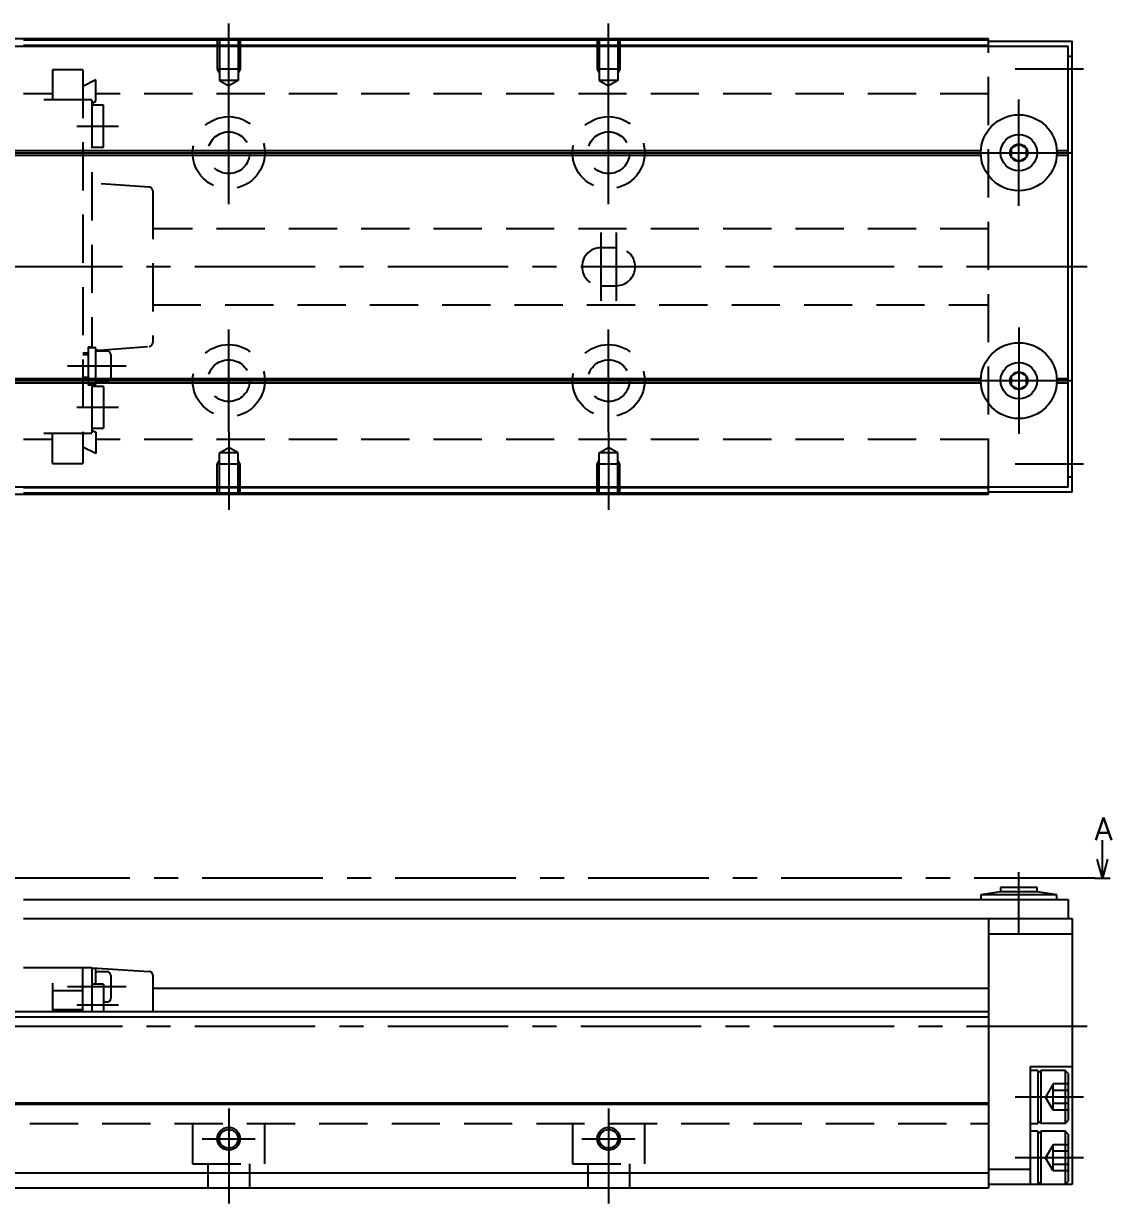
# Model space of a CAD drawing. Extents: x -2 to 501, y -8 to 279.
# Drawn here: x 357.8 to 500.9, y 8 to 163.3 of the extents above; entities that cross this region are included whole.
import ezdxf

# ---------------------------------------------------------------- set-up
doc = ezdxf.new("R2010")
doc.units = 0
doc.header["$LTSCALE"] = 0.5
doc.linetypes.add('CENTER', pattern=[50.8, 31.75, -6.35, 6.35, -6.35])
doc.linetypes.add('DASHED', pattern=[19.05, 12.7, -6.35])
for name, color, linetype in [('MSM_CENTER', 1, 'CENTER'), ('MSM_CONTINUOUS', 7, 'CONTINUOUS'), ('MSM_DASHED', 4, 'DASHED'), ('MSM_NARROW', 5, 'CONTINUOUS'), ('MSM_PART_NUMBER', 7, 'CONTINUOUS')]:
    doc.layers.add(name, color=color, linetype=linetype)
doc.styles.get("Standard").update_dxf_attribs({"font": 'txt.shx', "height": 3, "bigfont": 'bigfont.shx'})

msp = doc.modelspace()

# ---------------------------------------------------------------- linework, layer by layer
at = {"layer": 'MSM_CENTER'}
for p, q in [((384.76, 153.09), (384.76, 163.3)), ((434.76, 153.09), (434.76, 163.3)), ((497.26, 157.3), (488.26, 157.3)), ((384.76, 139.55), (384.76, 153.05)), ((434.76, 139.55), (434.76, 153.05)), ((488.76, 139.3), (488.76, 153.3)), ((364.76, 149.8), (370.26, 149.8)), ((378.01, 146.3), (391.51, 146.3)), ((428.01, 146.3), (441.51, 146.3)), ((481.76, 146.3), (495.76, 146.3)), ((433.76, 135.8), (433.76, 126.8)), ((435.76, 135.8), (435.76, 126.8)), ((497.76, 131.3), (196.26, 131.3)), ((384.76, 109.55), (384.76, 123.05)), ((434.76, 109.55), (434.76, 123.05)), ((488.76, 123.3), (488.76, 109.3)), ((371.26, 118.2), (363.56, 118.2)), ((378.01, 116.3), (391.51, 116.3)), ((428.01, 116.3), (441.51, 116.3)), ((481.76, 116.3), (495.76, 116.3)), ((364.76, 112.8), (370.26, 112.8)), ((384.76, 109.51), (384.76, 99.3)), ((434.76, 109.51), (434.76, 99.3)), ((497.26, 105.3), (488.26, 105.3)), ((488.76, 43.5), (488.76, 51.6)), ((498.76, 50.8), (189.76, 50.8)), ((371.26, 36.5), (363.56, 36.5)), ((370.26, 34.1), (364.76, 34.1)), ((497.76, 31.3), (196.26, 31.3)), ((497.26, 22), (488.26, 22)), ((384.76, 20.5), (384.76, 8)), ((434.76, 20.5), (434.76, 8)), ((381.26, 16.5), (388.26, 16.5)), ((431.26, 16.5), (438.26, 16.5)), ((497.26, 14), (488.26, 14))]:
    msp.add_line(p, q, dxfattribs=at)
at = {"layer": 'MSM_CONTINUOUS'}
for p, q in [((495.26, 160.3), (223.26, 160.3)), ((484.76, 161.3), (234.76, 161.3)), ((484.76, 161.1), (357.76, 161.1)), ((484.76, 160.4), (357.76, 160.4)), ((484.76, 160.3), (484.76, 161.3)), ((484.76, 161), (495.76, 161)), ((495.26, 102.3), (495.26, 160.3)), ((495.76, 101.6), (495.76, 161)), ((495.26, 159), (495.76, 159)), ((234.75, 146.6), (483.77, 146.6)), ((234.75, 146), (483.77, 146)), ((234.76, 146.3), (483.76, 146.3)), ((488.76, 147.45), (487.76, 146.88)), ((487.76, 146.88), (487.76, 145.72)), ((489.76, 146.88), (488.76, 147.45)), ((489.76, 145.72), (489.76, 146.88)), ((493.75, 146.6), (495.26, 146.6)), ((493.75, 146), (495.26, 146)), ((493.76, 146.3), (495.26, 146.3)), ((487.76, 145.72), (488.76, 145.15)), ((488.76, 145.15), (489.76, 145.72)), ((234.75, 116.6), (483.77, 116.6)), ((488.76, 117.45), (487.76, 116.88)), ((487.76, 116.88), (487.76, 115.72)), ((489.76, 116.88), (488.76, 117.45)), ((489.76, 115.72), (489.76, 116.88)), ((493.75, 116.6), (495.26, 116.6)), ((234.75, 116), (483.77, 116)), ((234.76, 116.3), (483.76, 116.3)), ((487.76, 115.72), (488.76, 115.15)), ((488.76, 115.15), (489.76, 115.72)), ((493.75, 116), (495.26, 116)), ((493.76, 116.3), (495.26, 116.3)), ((495.76, 103.6), (495.26, 103.6)), ((495.26, 102.3), (223.26, 102.3)), ((484.76, 101.3), (234.76, 101.3)), ((484.76, 102.2), (357.76, 102.2)), ((484.76, 101.5), (357.76, 101.5)), ((484.76, 101.3), (484.76, 102.3)), ((495.76, 101.6), (484.76, 101.6)), ((499.76, 50.8), (499.76, 55.8)), ((499.76, 50.8), (499.09, 53.3)), ((500.43, 53.3), (499.76, 50.8)), ((498.76, 50.8), (500.76, 50.8)), ((486.36, 49), (483.76, 48.6)), ((493.76, 48.6), (483.76, 48.6)), ((483.76, 48.6), (483.76, 48)), ((491.16, 49.6), (486.36, 49.6)), ((486.36, 49.6), (486.36, 49)), ((491.16, 49), (486.36, 49)), ((491.16, 49), (491.16, 49.6)), ((493.76, 48.6), (491.16, 49)), ((493.76, 48), (493.76, 48.6)), ((357.76, 48), (495.26, 48)), ((495.26, 48), (495.26, 45.5)), ((357.76, 45.5), (495.76, 45.5)), ((484.76, 45.5), (484.76, 10)), ((495.76, 45.5), (495.76, 10.5)), ((484.76, 43.5), (495.76, 43.5)), ((366.76, 39), (357.76, 39)), ((365.56, 33.2), (365.56, 39)), ((366.76, 39), (366.76, 33.2)), ((366.76, 39), (374.29, 38.53)), ((367.26, 38.9), (366.76, 38.9)), ((367.26, 36.85), (367.26, 38.9)), ((368.76, 38.5), (367.26, 38.5)), ((369.26, 38), (369.26, 35)), ((374.76, 38.03), (374.76, 33.2)), ((361.56, 37), (361.56, 33.2)), ((365.56, 36), (361.56, 36)), ((368.26, 36.85), (366.76, 36.85)), ((368.26, 36.85), (368.26, 33.2)), ((484.76, 36.3), (374.76, 36.3)), ((368.76, 34.5), (368.26, 34.5)), ((484.76, 33.2), (234.76, 33.2)), ((365.56, 33.5), (361.56, 33.5)), ((484.76, 32.5), (234.76, 32.5)), ((490.26, 26), (490.26, 10.5)), ((490.26, 26), (495.76, 26)), ((491.26, 25.5), (490.26, 25.5)), ((491.26, 25.1), (491.66, 25.5)), ((491.26, 25.5), (491.26, 18.5)), ((491.66, 25.5), (491.66, 18.5)), ((494.86, 25.5), (491.66, 25.5)), ((495.26, 25.1), (494.86, 25.5)), ((494.86, 25.5), (494.86, 18.5)), ((495.26, 25.1), (495.26, 18.9)), ((484.76, 21.2), (234.76, 21.2)), ((484.76, 21), (234.76, 21)), ((491.66, 18.5), (491.26, 18.9)), ((494.86, 18.5), (495.26, 18.9)), ((490.26, 18.5), (491.26, 18.5)), ((491.26, 17.5), (490.26, 17.5)), ((491.26, 17.5), (491.26, 10.5)), ((491.26, 17.1), (491.66, 17.5)), ((494.86, 18.5), (491.66, 18.5)), ((491.66, 17.5), (491.66, 10.5)), ((494.86, 17.5), (491.66, 17.5)), ((494.86, 17.5), (494.86, 10.5)), ((495.26, 17.1), (494.86, 17.5)), ((495.26, 17.1), (495.26, 10.9)), ((484.76, 12.5), (490.26, 12.5)), ((484.76, 12), (234.76, 12)), ((491.66, 10.5), (491.26, 10.9)), ((494.86, 10.5), (495.26, 10.9)), ((484.76, 10), (234.76, 10)), ((495.76, 10.5), (484.76, 10.5))]:
    msp.add_line(p, q, dxfattribs=at)
for centre, radius in [((488.76, 146.3), 5), ((488.76, 146.3), 2.4), ((488.76, 146.3), 1.15), ((488.76, 116.3), 5), ((488.76, 116.3), 2.4), ((488.76, 116.3), 1.15), ((384.76, 16.5), 1.23), ((434.76, 16.5), 1.23)]:
    msp.add_circle(centre, radius, dxfattribs=at)
for centre, start, end in [((368.76, 38), 0, 90), ((374.26, 38.03), 0, 86.4237), ((368.76, 35), 270, 0)]:
    msp.add_arc(centre, 0.5, start, end, dxfattribs=at)
at = {"layer": 'MSM_DASHED'}
for p, q in [((383.26, 161.3), (383.26, 157.3)), ((383.53, 161.3), (383.53, 155.8)), ((385.99, 161.3), (385.99, 155.8)), ((386.26, 161.3), (386.26, 157.3)), ((433.26, 161.3), (433.26, 157.3)), ((433.53, 161.3), (433.53, 155.8)), ((435.99, 161.3), (435.99, 155.8)), ((436.26, 161.3), (436.26, 157.3)), ((484.76, 102.3), (484.76, 160.3)), ((365.56, 157.2), (361.56, 157.2)), ((361.56, 157.2), (361.56, 153.25)), ((365.56, 157.2), (365.56, 105.4)), ((383.26, 157.3), (383.53, 156.83)), ((386.26, 157.3), (383.26, 157.3)), ((386.26, 157.3), (385.99, 156.83)), ((433.26, 157.3), (433.53, 156.83)), ((436.26, 157.3), (433.26, 157.3)), ((436.26, 157.3), (435.99, 156.83)), ((367.26, 155.89), (365.56, 155.04)), ((367.26, 153.1), (367.26, 155.89)), ((385.99, 155.8), (383.53, 155.8)), ((383.53, 155.8), (384.76, 155.09)), ((385.99, 155.8), (384.76, 155.09)), ((435.99, 155.8), (433.53, 155.8)), ((433.53, 155.8), (434.76, 155.09)), ((435.99, 155.8), (434.76, 155.09)), ((361.56, 154.05), (357.76, 154.05)), ((484.76, 154.05), (367.26, 154.05)), ((366.76, 153.25), (357.76, 153.25)), ((366.76, 153.25), (366.76, 120.6)), ((366.76, 152.8), (367.26, 153.1)), ((368.26, 152.55), (366.76, 152.55)), ((368.26, 147.05), (368.26, 152.55)), ((366.76, 147.05), (368.26, 147.05)), ((374.29, 141.79), (366.76, 142.3)), ((374.76, 141.29), (374.76, 121.31)), ((484.76, 136.3), (374.76, 136.3)), ((435.76, 133.8), (433.76, 133.8)), ((433.76, 128.8), (435.76, 128.8)), ((374.76, 126.3), (484.76, 126.3)), ((366.26, 119.9), (365.56, 119.9)), ((366.26, 119.7), (365.56, 119.7)), ((366.26, 120.7), (366.26, 115.7)), ((366.76, 120.7), (366.26, 120.7)), ((367.26, 120.6), (366.26, 120.6)), ((367.26, 115.8), (367.26, 120.6)), ((367.26, 120.31), (367.76, 120.31)), ((368.76, 120.2), (367.26, 120.2)), ((367.76, 120.31), (374.3, 120.81)), ((369.26, 119.7), (369.26, 116.7)), ((366.26, 116.7), (365.56, 116.7)), ((366.26, 116.5), (365.56, 116.5)), ((366.26, 115.8), (367.26, 115.8)), ((366.76, 115.7), (366.26, 115.7)), ((366.76, 115.8), (366.76, 109.35)), ((368.26, 115.55), (366.76, 115.55)), ((368.76, 116.2), (367.26, 116.2)), ((368.26, 115.55), (368.26, 110.05)), ((366.76, 109.35), (357.76, 109.35)), ((361.56, 105.4), (361.56, 109.35)), ((366.76, 110.05), (368.26, 110.05)), ((366.76, 109.8), (367.26, 109.5)), ((367.26, 109.5), (367.26, 106.71)), ((361.56, 108.55), (357.76, 108.55)), ((367.26, 106.71), (365.56, 107.56)), ((484.76, 108.55), (367.26, 108.55)), ((383.53, 106.8), (384.76, 107.51)), ((385.99, 106.8), (384.76, 107.51)), ((433.53, 106.8), (434.76, 107.51)), ((435.99, 106.8), (434.76, 107.51)), ((383.26, 105.3), (383.53, 105.77)), ((383.53, 101.3), (383.53, 106.8)), ((385.99, 106.8), (383.53, 106.8)), ((385.99, 101.3), (385.99, 106.8)), ((386.26, 105.3), (385.99, 105.77)), ((433.26, 105.3), (433.53, 105.77)), ((433.53, 101.3), (433.53, 106.8)), ((435.99, 106.8), (433.53, 106.8)), ((435.99, 101.3), (435.99, 106.8)), ((436.26, 105.3), (435.99, 105.77)), ((361.56, 105.4), (365.56, 105.4)), ((383.26, 101.3), (383.26, 105.3)), ((386.26, 105.3), (383.26, 105.3)), ((386.26, 101.3), (386.26, 105.3)), ((433.26, 101.3), (433.26, 105.3)), ((436.26, 105.3), (433.26, 105.3)), ((436.26, 101.3), (436.26, 105.3)), ((493.26, 23.73), (492.26, 22)), ((493.26, 20.27), (493.26, 23.73)), ((495.26, 23.73), (493.26, 23.73)), ((493.26, 20.27), (492.26, 22)), ((495.26, 22.87), (493.26, 22.87)), ((495.26, 21.13), (493.26, 21.13)), ((495.26, 20.27), (493.26, 20.27)), ((234.76, 18.5), (484.76, 18.5)), ((380.01, 18.5), (380.01, 13.2)), ((389.51, 13.2), (389.51, 18.5)), ((430.01, 18.5), (430.01, 13.2)), ((439.51, 13.2), (439.51, 18.5)), ((493.26, 15.73), (492.26, 14)), ((493.26, 12.27), (493.26, 15.73)), ((495.26, 15.73), (493.26, 15.73)), ((493.26, 12.27), (492.26, 14)), ((495.26, 14.87), (493.26, 14.87)), ((380.01, 13.2), (389.51, 13.2)), ((382.01, 13.2), (382.01, 10)), ((387.51, 13.2), (387.51, 10)), ((430.01, 13.2), (439.51, 13.2)), ((432.01, 13.2), (432.01, 10)), ((437.51, 13.2), (437.51, 10)), ((495.26, 13.13), (493.26, 13.13)), ((495.26, 12.27), (493.26, 12.27))]:
    msp.add_line(p, q, dxfattribs=at)
for centre, radius in [((384.76, 146.3), 4.75), ((434.76, 146.3), 4.75), ((384.76, 146.3), 2.75), ((434.76, 146.3), 2.75), ((384.76, 116.3), 4.75), ((434.76, 116.3), 4.75), ((384.76, 116.3), 2.75), ((434.76, 116.3), 2.75)]:
    msp.add_circle(centre, radius, dxfattribs=at)
for centre, radius, start, end in [((374.26, 141.29), 0.5, 0, 86.1409), ((433.76, 131.3), 2.5, 90, 270), ((435.76, 131.3), 2.5, 270, 90), ((374.26, 121.31), 0.5, 274.3825, 0), ((368.76, 119.7), 0.5, 0, 90), ((368.76, 116.7), 0.5, 270, 0)]:
    msp.add_arc(centre, radius, start, end, dxfattribs=at)
at = {"layer": 'MSM_NARROW'}
for centre in [(384.76, 16.5), (434.76, 16.5)]:
    msp.add_circle(centre, 1.5, dxfattribs=at)

# ---------------------------------------------------------------- texts
at = {"layer": 'MSM_PART_NUMBER'}
msp.add_text('A', height=3, dxfattribs=at).set_placement((498.76, 55.8))

doc.saveas('drawing.dxf')
